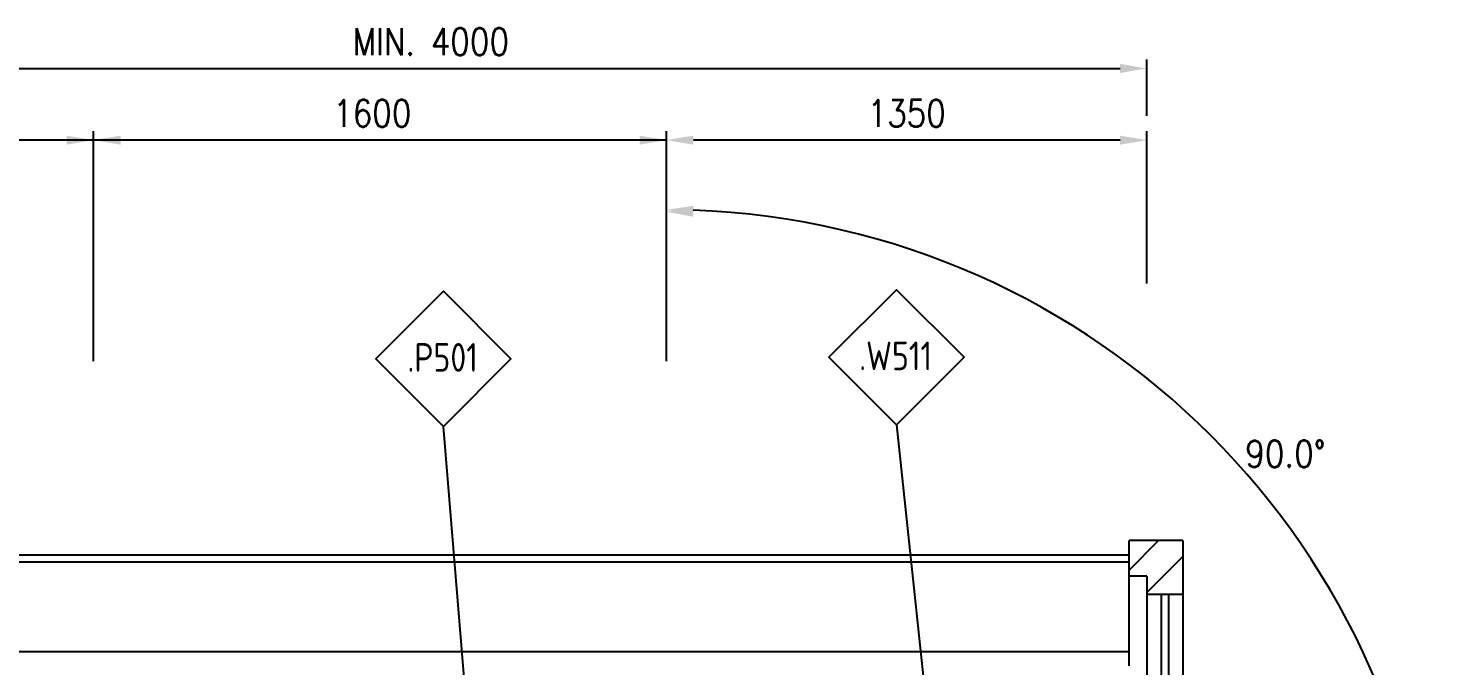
# Model space of a CAD drawing. Extents: x 10 to 414, y 6 to 280.
# Drawn here: x 169.9 to 317.3, y 213.5 to 280.2 of the extents above; entities that cross this region are included whole.
import ezdxf
from ezdxf.enums import TextEntityAlignment as Align

# ---------------------------------------------------------------- set-up
doc = ezdxf.new("R2010")
doc.units = 0
doc.header["$LTSCALE"] = 5
doc.header["$MEASUREMENT"] = 0
doc.layers.get('0').update_dxf_attribs({"linetype": 'CONTINUOUS'})
for name, color, linetype in [('CART-TESTI', 4, 'CONTINUOUS'), ('PAVIMENTO', 40, 'CONTINUOUS'), ('QUOTE', 7, 'CONTINUOUS')]:
    doc.layers.add(name, color=color, linetype=linetype)
doc.styles.add('DIN', font='DIN.shx', dxfattribs={"width": 0.85})
doc.styles.add('ROMANS', font='ROMANS.shx', dxfattribs={"width": 0.85, "height": 75})

# ---------------------------------------------------------------- blocks, each defined once
blk = doc.blocks.new('*X15')
at = {"color": 0}
for p, q in [((7612.5, 11878.1), (7695.4, 11961.1)), ((7662.5, 11815.9), (7762.5, 11915.9))]:
    blk.add_line(p, q, dxfattribs=at)

msp = doc.modelspace()

# ---------------------------------------------------------------- linework, layer by layer
at = {"layer": 'CART-TESTI', "color": 3, "elevation": 75}
for points in [[(213.36, 238.56), (206.29, 245.63), (213.36, 252.71), (220.43, 245.63)], [(260.81, 238.72), (253.73, 245.79), (260.81, 252.86), (267.88, 245.79)]]:
    msp.add_lwpolyline(points, close=True, dxfattribs=at)
at = {"layer": 'CART-TESTI', "color": 4}
msp.add_arc((236.71, 180.6), 80.62, 1.9989, 88.0011, dxfattribs=at)
msp.add_solid([(239.52, 260.7), (239.53, 261.64), (236.71, 261.22)], dxfattribs=at)
at = {"layer": 'PAVIMENTO'}
for p, q in [((290.78, 226.64), (285.16, 226.64)), ((285.16, 213.51), (285.16, 226.64)), ((290.78, 226.64), (290.78, 63.51)), ((287.03, 222.89), (285.16, 222.89)), ((287.03, 222.89), (287.03, 67.26)), ((287.03, 221.01), (290.78, 221.01))]:
    msp.add_line(p, q, dxfattribs=at)
for points in [[(138.91, 225.14), (285.16, 225.14)], [(138.91, 224.39), (285.16, 224.39)], [(288.53, 221.01), (288.53, 174.14)], [(289.28, 221.01), (289.28, 174.14)], [(138.91, 215.01), (285.16, 215.01)]]:
    msp.add_lwpolyline(points, dxfattribs=at)
at = {"layer": 'QUOTE', "color": 4}
for p, q in [((139.85, 276.01), (284.22, 276.01)), ((287.03, 271.04), (287.03, 276.94)), ((181.41, 268.51), (139.85, 268.51)), ((176.72, 245.38), (176.72, 269.44)), ((236.71, 268.51), (176.72, 268.51)), ((236.71, 245.39), (236.71, 269.44)), ((284.22, 268.51), (239.53, 268.51)), ((287.03, 253.5), (287.03, 269.44)), ((176.72, 267.57), (176.72, 267.57)), ((236.71, 267.57), (236.71, 267.57)), ((236.71, 260.07), (236.71, 260.07))]:
    msp.add_line(p, q, dxfattribs=at)
at = {"layer": 'QUOTE'}
for p, q in [((216.99, 194.25, 75), (213.36, 238.56, 75)), ((260.81, 238.72, 75), (267.97, 171.28, 75))]:
    msp.add_line(p, q, dxfattribs=at)
at = {"layer": 'QUOTE', "color": 4}
for points in [[(284.22, 276.48), (284.22, 275.54), (287.03, 276.01)], [(173.91, 268.98), (173.91, 268.04), (176.72, 268.51)], [(179.54, 268.98), (179.54, 268.04), (176.72, 268.51)], [(233.9, 268.98), (233.9, 268.04), (236.71, 268.51)], [(239.53, 268.98), (239.53, 268.04), (236.71, 268.51)], [(284.22, 268.98), (284.22, 268.04), (287.03, 268.51)], [(239.53, 261.43), (239.52, 260.5), (236.71, 261.01)]]:
    msp.add_solid(points, dxfattribs=at)

# ---------------------------------------------------------------- block references
at = {"layer": 'CART-TESTI', "xscale": 0.03750000000000001, "yscale": 0.03750000000000001, "zscale": 0.03750000000000001}
msp.add_blockref('*X15', (-0.31, -221.9), dxfattribs=at)

# ---------------------------------------------------------------- texts
at = {"layer": 'CART-TESTI', "color": 3, "style": 'DIN', "width": 0.85}
for s, p in [('.P501', (213.28, 245.78, 75)), ('.W511', (260.72, 245.94, 75))]:
    msp.add_text(s, height=3, dxfattribs=at).set_placement(p, align=Align.MIDDLE)
at = {"layer": 'CART-TESTI', "color": 3, "style": 'ROMANS', "width": 0.85}
msp.add_text('90.0%%d', height=2.812, dxfattribs=at).set_placement((301.53, 235.69), align=Align.MIDDLE_CENTER)
at = {"layer": 'QUOTE', "color": 3, "style": 'ROMANS', "width": 0.85}
for s, p in [('MIN. 4000', (212.03, 278.82)), ('1600', (205.91, 271.32))]:
    msp.add_text(s, height=2.812, dxfattribs=at).set_placement(p, align=Align.MIDDLE)
msp.add_text('1350', height=2.812, dxfattribs=at).set_placement((261.87, 271.32), align=Align.MIDDLE_CENTER)

doc.saveas('drawing.dxf')
